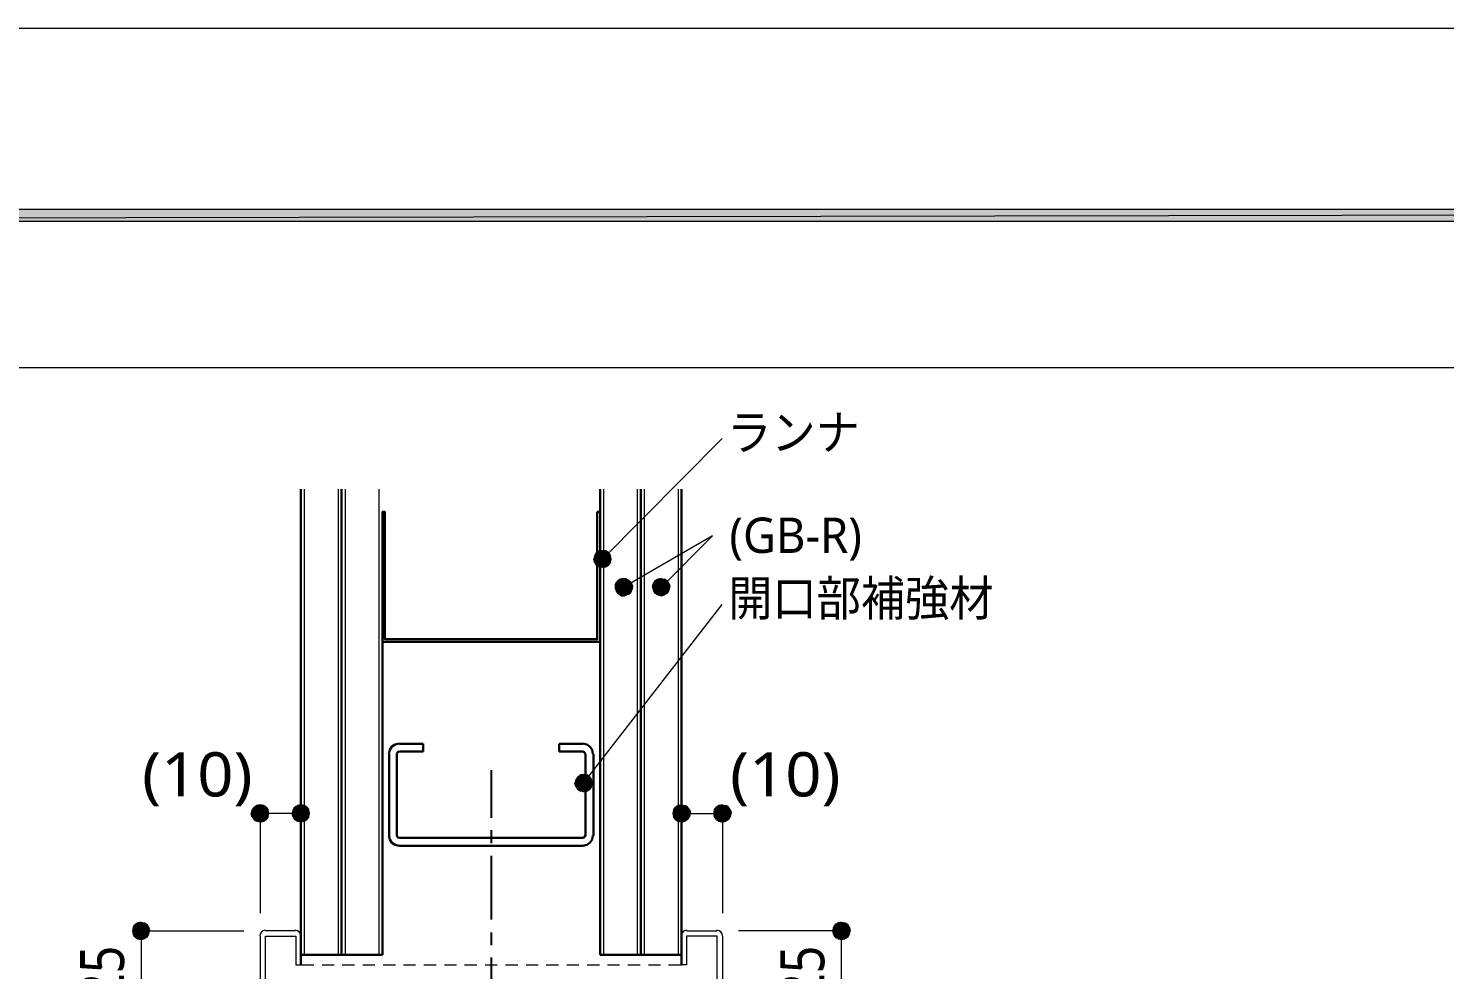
# Model space of a CAD drawing. Header units: millimetres. Extents: x 0 to 420, y 0 to 297.
# Drawn here: x 122.7 to 206, y 241.6 to 297 of the extents above; entities that cross this region are included whole.
import ezdxf
from ezdxf.enums import TextEntityAlignment as Align

# ---------------------------------------------------------------- set-up
doc = ezdxf.new("R2010")
doc.units = ezdxf.units.MM
doc.styles.add('kst32b', font='NotoSansJP-Variable.ttf')

msp = doc.modelspace()

# ---------------------------------------------------------------- hatches: boundary and pattern name
h = msp.add_hatch(color=7)
h.paths.add_polyline_path([(394.166, 285.623), (394.166, 286.321), (26.183, 285.623), (394.166, 285.623)])
h.paths.add_polyline_path([(394.166, 286.321), (26.183, 285.623), (26.183, 286.321), (394.166, 286.321)])
h = msp.add_hatch(color=7)
h.paths.add_polyline_path([(155.977, 265.938), (155.935, 265.747), (156.443, 265.747), (155.977, 265.938)])
h.paths.add_polyline_path([(155.935, 265.747), (156.443, 265.747), (155.977, 265.557), (155.935, 265.747)])
h.paths.add_polyline_path([(156.443, 265.747), (155.977, 265.557), (156.083, 265.388), (156.443, 265.747)])
h = msp.add_hatch(color=7)
h.paths.add_polyline_path([(156.443, 266.255), (156.252, 266.234), (156.443, 265.747), (156.443, 266.255)])
h.paths.add_polyline_path([(156.252, 266.234), (156.443, 265.747), (156.083, 266.107), (156.252, 266.234)])
h.paths.add_polyline_path([(156.443, 265.747), (156.083, 266.107), (155.977, 265.938), (156.443, 265.747)])
for points in [[(156.654, 266.234), (156.443, 266.255), (156.443, 265.747), (156.654, 266.234)], [(157.628, 264.604), (157.459, 264.541), (157.713, 264.096), (157.628, 264.604)], [(159.703, 264.562), (159.533, 264.456), (159.914, 264.096), (159.703, 264.562)], [(155.533, 253.047), (155.342, 253.069), (155.342, 252.561), (155.533, 253.047)], [(136.504, 251.248), (136.313, 251.291), (136.313, 250.783), (136.504, 251.248)], [(138.896, 251.248), (138.705, 251.291), (138.705, 250.783), (138.896, 251.248)], [(160.909, 250.317), (161.1, 250.275), (161.1, 250.783), (160.909, 250.317)], [(163.301, 250.317), (163.512, 250.275), (163.512, 250.783), (163.301, 250.317)], [(129.117, 243.396), (129.307, 243.353), (129.307, 243.882), (129.117, 243.396)], [(170.307, 243.396), (170.497, 243.353), (170.497, 243.882), (170.307, 243.396)]]:
    msp.add_hatch(color=7).paths.add_polyline_path(points)
h = msp.add_hatch(color=7)
h.paths.add_polyline_path([(156.972, 265.747), (156.93, 265.938), (156.443, 265.747), (156.972, 265.747)])
h.paths.add_polyline_path([(156.93, 265.938), (156.443, 265.747), (156.824, 266.107), (156.93, 265.938)])
h.paths.add_polyline_path([(156.443, 265.747), (156.824, 266.107), (156.654, 266.234), (156.443, 265.747)])
h = msp.add_hatch(color=7)
h.paths.add_polyline_path([(156.083, 265.388), (156.252, 265.282), (156.443, 265.747), (156.083, 265.388)])
h.paths.add_polyline_path([(156.252, 265.282), (156.443, 265.747), (156.443, 265.239), (156.252, 265.282)])
h.paths.add_polyline_path([(156.443, 265.747), (156.443, 265.239), (156.654, 265.282), (156.443, 265.747)])
h = msp.add_hatch(color=7)
h.paths.add_polyline_path([(156.654, 265.282), (156.824, 265.388), (156.443, 265.747), (156.654, 265.282)])
h.paths.add_polyline_path([(156.824, 265.388), (156.443, 265.747), (156.93, 265.557), (156.824, 265.388)])
h.paths.add_polyline_path([(156.443, 265.747), (156.93, 265.557), (156.972, 265.747), (156.443, 265.747)])
h = msp.add_hatch(color=7)
h.paths.add_polyline_path([(157.459, 264.541), (157.29, 264.414), (157.713, 264.096), (157.459, 264.541)])
h.paths.add_polyline_path([(157.29, 264.414), (157.713, 264.096), (157.205, 264.223), (157.29, 264.414)])
h.paths.add_polyline_path([(157.713, 264.096), (157.205, 264.223), (157.205, 264.033), (157.713, 264.096)])
h = msp.add_hatch(color=7)
h.paths.add_polyline_path([(158.157, 264.35), (158.009, 264.499), (157.713, 264.096), (158.157, 264.35)])
h.paths.add_polyline_path([(158.009, 264.499), (157.713, 264.096), (157.84, 264.583), (158.009, 264.499)])
h.paths.add_polyline_path([(157.713, 264.096), (157.84, 264.583), (157.628, 264.604), (157.713, 264.096)])
h = msp.add_hatch(color=7)
h.paths.add_polyline_path([(158.115, 263.779), (158.2, 263.97), (157.713, 264.096), (158.115, 263.779)])
h.paths.add_polyline_path([(158.2, 263.97), (157.713, 264.096), (158.221, 264.16), (158.2, 263.97)])
h.paths.add_polyline_path([(157.713, 264.096), (158.221, 264.16), (158.157, 264.35), (157.713, 264.096)])
h = msp.add_hatch(color=7)
h.paths.add_polyline_path([(159.533, 264.456), (159.427, 264.287), (159.914, 264.096), (159.533, 264.456)])
h.paths.add_polyline_path([(159.427, 264.287), (159.914, 264.096), (159.385, 264.096), (159.427, 264.287)])
h.paths.add_polyline_path([(159.914, 264.096), (159.385, 264.096), (159.427, 263.906), (159.914, 264.096)])
h = msp.add_hatch(color=7)
h.paths.add_polyline_path([(160.274, 264.456), (160.105, 264.562), (159.914, 264.096), (160.274, 264.456)])
h.paths.add_polyline_path([(160.105, 264.562), (159.914, 264.096), (159.914, 264.604), (160.105, 264.562)])
h.paths.add_polyline_path([(159.914, 264.096), (159.914, 264.604), (159.703, 264.562), (159.914, 264.096)])
h = msp.add_hatch(color=7)
h.paths.add_polyline_path([(160.38, 263.906), (160.422, 264.096), (159.914, 264.096), (160.38, 263.906)])
h.paths.add_polyline_path([(160.422, 264.096), (159.914, 264.096), (160.38, 264.287), (160.422, 264.096)])
h.paths.add_polyline_path([(159.914, 264.096), (160.38, 264.287), (160.274, 264.456), (159.914, 264.096)])
h = msp.add_hatch(color=7)
h.paths.add_polyline_path([(157.205, 264.033), (157.268, 263.842), (157.713, 264.096), (157.205, 264.033)])
h.paths.add_polyline_path([(157.268, 263.842), (157.713, 264.096), (157.395, 263.694), (157.268, 263.842)])
h.paths.add_polyline_path([(157.713, 264.096), (157.395, 263.694), (157.565, 263.588), (157.713, 264.096)])
h = msp.add_hatch(color=7)
h.paths.add_polyline_path([(157.565, 263.588), (157.776, 263.588), (157.713, 264.096), (157.565, 263.588)])
h.paths.add_polyline_path([(157.776, 263.588), (157.713, 264.096), (157.967, 263.652), (157.776, 263.588)])
h.paths.add_polyline_path([(157.713, 264.096), (157.967, 263.652), (158.115, 263.779), (157.713, 264.096)])
h = msp.add_hatch(color=7)
h.paths.add_polyline_path([(159.427, 263.906), (159.533, 263.737), (159.914, 264.096), (159.427, 263.906)])
h.paths.add_polyline_path([(159.533, 263.737), (159.914, 264.096), (159.703, 263.631), (159.533, 263.737)])
h.paths.add_polyline_path([(159.914, 264.096), (159.703, 263.631), (159.914, 263.588), (159.914, 264.096)])
h = msp.add_hatch(color=7)
h.paths.add_polyline_path([(159.914, 263.588), (160.105, 263.631), (159.914, 264.096), (159.914, 263.588)])
h.paths.add_polyline_path([(160.105, 263.631), (159.914, 264.096), (160.274, 263.737), (160.105, 263.631)])
h.paths.add_polyline_path([(159.914, 264.096), (160.274, 263.737), (160.38, 263.906), (159.914, 264.096)])
h = msp.add_hatch(color=7)
h.paths.add_polyline_path([(154.877, 252.751), (154.834, 252.561), (155.342, 252.561), (154.877, 252.751)])
h.paths.add_polyline_path([(154.834, 252.561), (155.342, 252.561), (154.877, 252.37), (154.834, 252.561)])
h.paths.add_polyline_path([(155.342, 252.561), (154.877, 252.37), (154.982, 252.201), (155.342, 252.561)])
h = msp.add_hatch(color=7)
h.paths.add_polyline_path([(155.342, 253.069), (155.152, 253.047), (155.342, 252.561), (155.342, 253.069)])
h.paths.add_polyline_path([(155.152, 253.047), (155.342, 252.561), (154.982, 252.921), (155.152, 253.047)])
h.paths.add_polyline_path([(155.342, 252.561), (154.982, 252.921), (154.877, 252.751), (155.342, 252.561)])
h = msp.add_hatch(color=7)
h.paths.add_polyline_path([(154.982, 252.201), (155.152, 252.095), (155.342, 252.561), (154.982, 252.201)])
h.paths.add_polyline_path([(155.152, 252.095), (155.342, 252.561), (155.342, 252.053), (155.152, 252.095)])
h.paths.add_polyline_path([(155.342, 252.561), (155.342, 252.053), (155.533, 252.095), (155.342, 252.561)])
h = msp.add_hatch(color=7)
h.paths.add_polyline_path([(155.85, 252.561), (155.808, 252.751), (155.342, 252.561), (155.85, 252.561)])
h.paths.add_polyline_path([(155.808, 252.751), (155.342, 252.561), (155.702, 252.921), (155.808, 252.751)])
h.paths.add_polyline_path([(155.342, 252.561), (155.702, 252.921), (155.533, 253.047), (155.342, 252.561)])
h = msp.add_hatch(color=7)
h.paths.add_polyline_path([(155.533, 252.095), (155.702, 252.201), (155.342, 252.561), (155.533, 252.095)])
h.paths.add_polyline_path([(155.702, 252.201), (155.342, 252.561), (155.808, 252.37), (155.702, 252.201)])
h.paths.add_polyline_path([(155.342, 252.561), (155.808, 252.37), (155.85, 252.561), (155.342, 252.561)])
h = msp.add_hatch(color=7)
h.paths.add_polyline_path([(135.827, 250.973), (135.784, 250.783), (136.313, 250.783), (135.827, 250.973)])
h.paths.add_polyline_path([(135.784, 250.783), (136.313, 250.783), (135.827, 250.592), (135.784, 250.783)])
h.paths.add_polyline_path([(136.313, 250.783), (135.827, 250.592), (135.954, 250.423), (136.313, 250.783)])
h = msp.add_hatch(color=7)
h.paths.add_polyline_path([(136.313, 251.291), (136.102, 251.248), (136.313, 250.783), (136.313, 251.291)])
h.paths.add_polyline_path([(136.102, 251.248), (136.313, 250.783), (135.954, 251.142), (136.102, 251.248)])
h.paths.add_polyline_path([(136.313, 250.783), (135.954, 251.142), (135.827, 250.973), (136.313, 250.783)])
h = msp.add_hatch(color=7)
h.paths.add_polyline_path([(135.954, 250.423), (136.102, 250.317), (136.313, 250.783), (135.954, 250.423)])
h.paths.add_polyline_path([(136.102, 250.317), (136.313, 250.783), (136.313, 250.275), (136.102, 250.317)])
h.paths.add_polyline_path([(136.313, 250.783), (136.313, 250.275), (136.504, 250.317), (136.313, 250.783)])
h = msp.add_hatch(color=7)
h.paths.add_polyline_path([(136.821, 250.783), (136.779, 250.973), (136.313, 250.783), (136.821, 250.783)])
h.paths.add_polyline_path([(136.779, 250.973), (136.313, 250.783), (136.673, 251.142), (136.779, 250.973)])
h.paths.add_polyline_path([(136.313, 250.783), (136.673, 251.142), (136.504, 251.248), (136.313, 250.783)])
h = msp.add_hatch(color=7)
h.paths.add_polyline_path([(136.504, 250.317), (136.673, 250.423), (136.313, 250.783), (136.504, 250.317)])
h.paths.add_polyline_path([(136.673, 250.423), (136.313, 250.783), (136.779, 250.592), (136.673, 250.423)])
h.paths.add_polyline_path([(136.313, 250.783), (136.779, 250.592), (136.821, 250.783), (136.313, 250.783)])
h = msp.add_hatch(color=7)
h.paths.add_polyline_path([(138.24, 250.973), (138.197, 250.783), (138.705, 250.783), (138.24, 250.973)])
h.paths.add_polyline_path([(138.197, 250.783), (138.705, 250.783), (138.24, 250.592), (138.197, 250.783)])
h.paths.add_polyline_path([(138.705, 250.783), (138.24, 250.592), (138.345, 250.423), (138.705, 250.783)])
h = msp.add_hatch(color=7)
h.paths.add_polyline_path([(138.705, 251.291), (138.515, 251.248), (138.705, 250.783), (138.705, 251.291)])
h.paths.add_polyline_path([(138.515, 251.248), (138.705, 250.783), (138.345, 251.142), (138.515, 251.248)])
h.paths.add_polyline_path([(138.705, 250.783), (138.345, 251.142), (138.24, 250.973), (138.705, 250.783)])
h = msp.add_hatch(color=7)
h.paths.add_polyline_path([(138.345, 250.423), (138.515, 250.317), (138.705, 250.783), (138.345, 250.423)])
h.paths.add_polyline_path([(138.515, 250.317), (138.705, 250.783), (138.705, 250.275), (138.515, 250.317)])
h.paths.add_polyline_path([(138.705, 250.783), (138.705, 250.275), (138.896, 250.317), (138.705, 250.783)])
h = msp.add_hatch(color=7)
h.paths.add_polyline_path([(139.213, 250.783), (139.171, 250.973), (138.705, 250.783), (139.213, 250.783)])
h.paths.add_polyline_path([(139.171, 250.973), (138.705, 250.783), (139.065, 251.142), (139.171, 250.973)])
h.paths.add_polyline_path([(138.705, 250.783), (139.065, 251.142), (138.896, 251.248), (138.705, 250.783)])
h = msp.add_hatch(color=7)
h.paths.add_polyline_path([(138.896, 250.317), (139.065, 250.423), (138.705, 250.783), (138.896, 250.317)])
h.paths.add_polyline_path([(139.065, 250.423), (138.705, 250.783), (139.171, 250.592), (139.065, 250.423)])
h.paths.add_polyline_path([(138.705, 250.783), (139.171, 250.592), (139.213, 250.783), (138.705, 250.783)])
h = msp.add_hatch(color=7)
h.paths.add_polyline_path([(160.909, 251.248), (160.74, 251.142), (161.1, 250.783), (160.909, 251.248)])
h.paths.add_polyline_path([(160.74, 251.142), (161.1, 250.783), (160.634, 250.973), (160.74, 251.142)])
h.paths.add_polyline_path([(161.1, 250.783), (160.634, 250.973), (160.592, 250.783), (161.1, 250.783)])
h = msp.add_hatch(color=7)
h.paths.add_polyline_path([(160.592, 250.783), (160.634, 250.592), (161.1, 250.783), (160.592, 250.783)])
h.paths.add_polyline_path([(160.634, 250.592), (161.1, 250.783), (160.74, 250.423), (160.634, 250.592)])
h.paths.add_polyline_path([(161.1, 250.783), (160.74, 250.423), (160.909, 250.317), (161.1, 250.783)])
h = msp.add_hatch(color=7)
h.paths.add_polyline_path([(161.459, 251.142), (161.311, 251.248), (161.1, 250.783), (161.459, 251.142)])
h.paths.add_polyline_path([(161.311, 251.248), (161.1, 250.783), (161.1, 251.291), (161.311, 251.248)])
h.paths.add_polyline_path([(161.1, 250.783), (161.1, 251.291), (160.909, 251.248), (161.1, 250.783)])
h = msp.add_hatch(color=7)
h.paths.add_polyline_path([(161.586, 250.592), (161.629, 250.783), (161.1, 250.783), (161.586, 250.592)])
h.paths.add_polyline_path([(161.629, 250.783), (161.1, 250.783), (161.586, 250.973), (161.629, 250.783)])
h.paths.add_polyline_path([(161.1, 250.783), (161.586, 250.973), (161.459, 251.142), (161.1, 250.783)])
h = msp.add_hatch(color=7)
h.paths.add_polyline_path([(161.1, 250.275), (161.311, 250.317), (161.1, 250.783), (161.1, 250.275)])
h.paths.add_polyline_path([(161.311, 250.317), (161.1, 250.783), (161.459, 250.423), (161.311, 250.317)])
h.paths.add_polyline_path([(161.1, 250.783), (161.459, 250.423), (161.586, 250.592), (161.1, 250.783)])
h = msp.add_hatch(color=7)
h.paths.add_polyline_path([(163.301, 251.248), (163.153, 251.142), (163.512, 250.783), (163.301, 251.248)])
h.paths.add_polyline_path([(163.153, 251.142), (163.512, 250.783), (163.026, 250.973), (163.153, 251.142)])
h.paths.add_polyline_path([(163.512, 250.783), (163.026, 250.973), (162.983, 250.783), (163.512, 250.783)])
h = msp.add_hatch(color=7)
h.paths.add_polyline_path([(162.983, 250.783), (163.026, 250.592), (163.512, 250.783), (162.983, 250.783)])
h.paths.add_polyline_path([(163.026, 250.592), (163.512, 250.783), (163.153, 250.423), (163.026, 250.592)])
h.paths.add_polyline_path([(163.512, 250.783), (163.153, 250.423), (163.301, 250.317), (163.512, 250.783)])
h = msp.add_hatch(color=7)
h.paths.add_polyline_path([(163.872, 251.142), (163.703, 251.248), (163.512, 250.783), (163.872, 251.142)])
h.paths.add_polyline_path([(163.703, 251.248), (163.512, 250.783), (163.512, 251.291), (163.703, 251.248)])
h.paths.add_polyline_path([(163.512, 250.783), (163.512, 251.291), (163.301, 251.248), (163.512, 250.783)])
h = msp.add_hatch(color=7)
h.paths.add_polyline_path([(163.978, 250.592), (164.021, 250.783), (163.512, 250.783), (163.978, 250.592)])
h.paths.add_polyline_path([(164.021, 250.783), (163.512, 250.783), (163.978, 250.973), (164.021, 250.783)])
h.paths.add_polyline_path([(163.512, 250.783), (163.978, 250.973), (163.872, 251.142), (163.512, 250.783)])
h = msp.add_hatch(color=7)
h.paths.add_polyline_path([(163.512, 250.275), (163.703, 250.317), (163.512, 250.783), (163.512, 250.275)])
h.paths.add_polyline_path([(163.703, 250.317), (163.512, 250.783), (163.872, 250.423), (163.703, 250.317)])
h.paths.add_polyline_path([(163.512, 250.783), (163.872, 250.423), (163.978, 250.592), (163.512, 250.783)])
h = msp.add_hatch(color=7)
h.paths.add_polyline_path([(129.117, 244.348), (128.947, 244.242), (129.307, 243.882), (129.117, 244.348)])
h.paths.add_polyline_path([(128.947, 244.242), (129.307, 243.882), (128.842, 244.073), (128.947, 244.242)])
h.paths.add_polyline_path([(129.307, 243.882), (128.842, 244.073), (128.799, 243.882), (129.307, 243.882)])
h = msp.add_hatch(color=7)
h.paths.add_polyline_path([(129.667, 244.242), (129.498, 244.348), (129.307, 243.882), (129.667, 244.242)])
h.paths.add_polyline_path([(129.498, 244.348), (129.307, 243.882), (129.307, 244.39), (129.498, 244.348)])
h.paths.add_polyline_path([(129.307, 243.882), (129.307, 244.39), (129.117, 244.348), (129.307, 243.882)])
h = msp.add_hatch(color=7)
h.paths.add_polyline_path([(129.773, 243.671), (129.815, 243.882), (129.307, 243.882), (129.773, 243.671)])
h.paths.add_polyline_path([(129.815, 243.882), (129.307, 243.882), (129.773, 244.073), (129.815, 243.882)])
h.paths.add_polyline_path([(129.307, 243.882), (129.773, 244.073), (129.667, 244.242), (129.307, 243.882)])
h = msp.add_hatch(color=7)
h.paths.add_polyline_path([(170.307, 244.348), (170.138, 244.242), (170.497, 243.882), (170.307, 244.348)])
h.paths.add_polyline_path([(170.138, 244.242), (170.497, 243.882), (170.032, 244.073), (170.138, 244.242)])
h.paths.add_polyline_path([(170.497, 243.882), (170.032, 244.073), (169.989, 243.882), (170.497, 243.882)])
h = msp.add_hatch(color=7)
h.paths.add_polyline_path([(170.879, 244.242), (170.709, 244.348), (170.497, 243.882), (170.879, 244.242)])
h.paths.add_polyline_path([(170.709, 244.348), (170.497, 243.882), (170.497, 244.39), (170.709, 244.348)])
h.paths.add_polyline_path([(170.497, 243.882), (170.497, 244.39), (170.307, 244.348), (170.497, 243.882)])
h = msp.add_hatch(color=7)
h.paths.add_polyline_path([(170.984, 243.671), (171.027, 243.882), (170.497, 243.882), (170.984, 243.671)])
h.paths.add_polyline_path([(171.027, 243.882), (170.497, 243.882), (170.984, 244.073), (171.027, 243.882)])
h.paths.add_polyline_path([(170.497, 243.882), (170.984, 244.073), (170.879, 244.242), (170.497, 243.882)])
h = msp.add_hatch(color=7)
h.paths.add_polyline_path([(128.799, 243.882), (128.842, 243.671), (129.307, 243.882), (128.799, 243.882)])
h.paths.add_polyline_path([(128.842, 243.671), (129.307, 243.882), (128.947, 243.501), (128.842, 243.671)])
h.paths.add_polyline_path([(129.307, 243.882), (128.947, 243.501), (129.117, 243.396), (129.307, 243.882)])
h = msp.add_hatch(color=7)
h.paths.add_polyline_path([(129.307, 243.353), (129.498, 243.396), (129.307, 243.882), (129.307, 243.353)])
h.paths.add_polyline_path([(129.498, 243.396), (129.307, 243.882), (129.667, 243.501), (129.498, 243.396)])
h.paths.add_polyline_path([(129.307, 243.882), (129.667, 243.501), (129.773, 243.671), (129.307, 243.882)])
h = msp.add_hatch(color=7)
h.paths.add_polyline_path([(169.989, 243.882), (170.032, 243.671), (170.497, 243.882), (169.989, 243.882)])
h.paths.add_polyline_path([(170.032, 243.671), (170.497, 243.882), (170.138, 243.501), (170.032, 243.671)])
h.paths.add_polyline_path([(170.497, 243.882), (170.138, 243.501), (170.307, 243.396), (170.497, 243.882)])
h = msp.add_hatch(color=7)
h.paths.add_polyline_path([(170.497, 243.353), (170.709, 243.396), (170.497, 243.882), (170.497, 243.353)])
h.paths.add_polyline_path([(170.709, 243.396), (170.497, 243.882), (170.879, 243.501), (170.709, 243.396)])
h.paths.add_polyline_path([(170.497, 243.882), (170.879, 243.501), (170.984, 243.671), (170.497, 243.882)])

# ---------------------------------------------------------------- linework, layer by layer
at = {"lineweight": 13}
msp.add_lwpolyline([(0.191, 0), (0.191, 296.968), (420.158, 296.968), (420.158, 0)], close=True, dxfattribs=at)
at = {"lineweight": 0}
for points in [[(394.166, 285.623), (394.166, 286.321), (26.183, 285.623)], [(394.166, 286.321), (26.183, 285.623), (26.183, 286.321)], [(155.977, 265.938), (155.935, 265.747), (156.443, 265.747)], [(156.443, 265.747), (156.083, 266.107), (155.977, 265.938)], [(156.252, 266.234), (156.443, 265.747), (156.083, 266.107)], [(156.443, 266.255), (156.252, 266.234), (156.443, 265.747)], [(156.654, 266.234), (156.443, 266.255), (156.443, 265.747)], [(156.443, 265.747), (156.824, 266.107), (156.654, 266.234)], [(156.93, 265.938), (156.443, 265.747), (156.824, 266.107)], [(156.972, 265.747), (156.93, 265.938), (156.443, 265.747)], [(155.935, 265.747), (156.443, 265.747), (155.977, 265.557)], [(156.443, 265.747), (155.977, 265.557), (156.083, 265.388)], [(156.083, 265.388), (156.252, 265.282), (156.443, 265.747)], [(156.252, 265.282), (156.443, 265.747), (156.443, 265.239)], [(156.443, 265.747), (156.443, 265.239), (156.654, 265.282)], [(156.654, 265.282), (156.824, 265.388), (156.443, 265.747)], [(156.824, 265.388), (156.443, 265.747), (156.93, 265.557)], [(156.443, 265.747), (156.93, 265.557), (156.972, 265.747)], [(157.29, 264.414), (157.713, 264.096), (157.205, 264.223)], [(157.713, 264.096), (157.205, 264.223), (157.205, 264.033)], [(157.459, 264.541), (157.29, 264.414), (157.713, 264.096)], [(157.628, 264.604), (157.459, 264.541), (157.713, 264.096)], [(157.713, 264.096), (157.84, 264.583), (157.628, 264.604)], [(158.009, 264.499), (157.713, 264.096), (157.84, 264.583)], [(158.157, 264.35), (158.009, 264.499), (157.713, 264.096)], [(157.713, 264.096), (158.221, 264.16), (158.157, 264.35)], [(158.2, 263.97), (157.713, 264.096), (158.221, 264.16)], [(159.427, 264.287), (159.914, 264.096), (159.385, 264.096)], [(159.533, 264.456), (159.427, 264.287), (159.914, 264.096)], [(159.703, 264.562), (159.533, 264.456), (159.914, 264.096)], [(159.914, 264.096), (159.914, 264.604), (159.703, 264.562)], [(160.105, 264.562), (159.914, 264.096), (159.914, 264.604)], [(160.274, 264.456), (160.105, 264.562), (159.914, 264.096)], [(159.914, 264.096), (160.38, 264.287), (160.274, 264.456)], [(160.422, 264.096), (159.914, 264.096), (160.38, 264.287)], [(157.205, 264.033), (157.268, 263.842), (157.713, 264.096)], [(157.268, 263.842), (157.713, 264.096), (157.395, 263.694)], [(157.713, 264.096), (157.395, 263.694), (157.565, 263.588)], [(157.565, 263.588), (157.776, 263.588), (157.713, 264.096)], [(157.776, 263.588), (157.713, 264.096), (157.967, 263.652)], [(157.713, 264.096), (157.967, 263.652), (158.115, 263.779)], [(158.115, 263.779), (158.2, 263.97), (157.713, 264.096)], [(159.914, 264.096), (159.385, 264.096), (159.427, 263.906)], [(159.427, 263.906), (159.533, 263.737), (159.914, 264.096)], [(159.533, 263.737), (159.914, 264.096), (159.703, 263.631)], [(159.914, 264.096), (159.703, 263.631), (159.914, 263.588)], [(159.914, 263.588), (160.105, 263.631), (159.914, 264.096)], [(160.105, 263.631), (159.914, 264.096), (160.274, 263.737)], [(159.914, 264.096), (160.274, 263.737), (160.38, 263.906)], [(160.38, 263.906), (160.422, 264.096), (159.914, 264.096)], [(154.877, 252.751), (154.834, 252.561), (155.342, 252.561)], [(154.834, 252.561), (155.342, 252.561), (154.877, 252.37)], [(155.342, 252.561), (154.982, 252.921), (154.877, 252.751)], [(155.342, 252.561), (154.877, 252.37), (154.982, 252.201)], [(155.152, 253.047), (155.342, 252.561), (154.982, 252.921)], [(154.982, 252.201), (155.152, 252.095), (155.342, 252.561)], [(155.342, 253.069), (155.152, 253.047), (155.342, 252.561)], [(155.152, 252.095), (155.342, 252.561), (155.342, 252.053)], [(155.533, 253.047), (155.342, 253.069), (155.342, 252.561)], [(155.342, 252.561), (155.702, 252.921), (155.533, 253.047)], [(155.808, 252.751), (155.342, 252.561), (155.702, 252.921)], [(155.85, 252.561), (155.808, 252.751), (155.342, 252.561)], [(155.342, 252.561), (155.342, 252.053), (155.533, 252.095)], [(155.533, 252.095), (155.702, 252.201), (155.342, 252.561)], [(155.702, 252.201), (155.342, 252.561), (155.808, 252.37)], [(155.342, 252.561), (155.808, 252.37), (155.85, 252.561)], [(135.827, 250.973), (135.784, 250.783), (136.313, 250.783)], [(135.784, 250.783), (136.313, 250.783), (135.827, 250.592)], [(136.313, 250.783), (135.954, 251.142), (135.827, 250.973)], [(136.313, 250.783), (135.827, 250.592), (135.954, 250.423)], [(136.102, 251.248), (136.313, 250.783), (135.954, 251.142)], [(135.954, 250.423), (136.102, 250.317), (136.313, 250.783)], [(136.313, 251.291), (136.102, 251.248), (136.313, 250.783)], [(136.102, 250.317), (136.313, 250.783), (136.313, 250.275)], [(136.504, 251.248), (136.313, 251.291), (136.313, 250.783)], [(136.313, 250.783), (136.673, 251.142), (136.504, 251.248)], [(136.779, 250.973), (136.313, 250.783), (136.673, 251.142)], [(136.821, 250.783), (136.779, 250.973), (136.313, 250.783)], [(136.313, 250.783), (136.313, 250.275), (136.504, 250.317)], [(136.504, 250.317), (136.673, 250.423), (136.313, 250.783)], [(136.673, 250.423), (136.313, 250.783), (136.779, 250.592)], [(136.313, 250.783), (136.779, 250.592), (136.821, 250.783)], [(138.24, 250.973), (138.197, 250.783), (138.705, 250.783)], [(138.197, 250.783), (138.705, 250.783), (138.24, 250.592)], [(138.705, 250.783), (138.345, 251.142), (138.24, 250.973)], [(138.705, 250.783), (138.24, 250.592), (138.345, 250.423)], [(138.515, 251.248), (138.705, 250.783), (138.345, 251.142)], [(138.345, 250.423), (138.515, 250.317), (138.705, 250.783)], [(138.705, 251.291), (138.515, 251.248), (138.705, 250.783)], [(138.515, 250.317), (138.705, 250.783), (138.705, 250.275)], [(138.896, 251.248), (138.705, 251.291), (138.705, 250.783)], [(138.705, 250.783), (139.065, 251.142), (138.896, 251.248)], [(139.171, 250.973), (138.705, 250.783), (139.065, 251.142)], [(139.213, 250.783), (139.171, 250.973), (138.705, 250.783)], [(138.705, 250.783), (138.705, 250.275), (138.896, 250.317)], [(138.896, 250.317), (139.065, 250.423), (138.705, 250.783)], [(139.065, 250.423), (138.705, 250.783), (139.171, 250.592)], [(138.705, 250.783), (139.171, 250.592), (139.213, 250.783)], [(161.1, 250.783), (160.634, 250.973), (160.592, 250.783)], [(160.592, 250.783), (160.634, 250.592), (161.1, 250.783)], [(160.74, 251.142), (161.1, 250.783), (160.634, 250.973)], [(160.634, 250.592), (161.1, 250.783), (160.74, 250.423)], [(160.909, 251.248), (160.74, 251.142), (161.1, 250.783)], [(161.1, 250.783), (160.74, 250.423), (160.909, 250.317)], [(161.1, 250.783), (161.1, 251.291), (160.909, 251.248)], [(160.909, 250.317), (161.1, 250.275), (161.1, 250.783)], [(161.311, 251.248), (161.1, 250.783), (161.1, 251.291)], [(161.459, 251.142), (161.311, 251.248), (161.1, 250.783)], [(161.1, 250.783), (161.586, 250.973), (161.459, 251.142)], [(161.629, 250.783), (161.1, 250.783), (161.586, 250.973)], [(161.1, 250.275), (161.311, 250.317), (161.1, 250.783)], [(161.311, 250.317), (161.1, 250.783), (161.459, 250.423)], [(161.1, 250.783), (161.459, 250.423), (161.586, 250.592)], [(161.586, 250.592), (161.629, 250.783), (161.1, 250.783)], [(163.512, 250.783), (163.026, 250.973), (162.983, 250.783)], [(162.983, 250.783), (163.026, 250.592), (163.512, 250.783)], [(163.153, 251.142), (163.512, 250.783), (163.026, 250.973)], [(163.026, 250.592), (163.512, 250.783), (163.153, 250.423)], [(163.301, 251.248), (163.153, 251.142), (163.512, 250.783)], [(163.512, 250.783), (163.153, 250.423), (163.301, 250.317)], [(163.512, 250.783), (163.512, 251.291), (163.301, 251.248)], [(163.301, 250.317), (163.512, 250.275), (163.512, 250.783)], [(163.703, 251.248), (163.512, 250.783), (163.512, 251.291)], [(163.872, 251.142), (163.703, 251.248), (163.512, 250.783)], [(163.512, 250.783), (163.978, 250.973), (163.872, 251.142)], [(164.021, 250.783), (163.512, 250.783), (163.978, 250.973)], [(163.512, 250.275), (163.703, 250.317), (163.512, 250.783)], [(163.703, 250.317), (163.512, 250.783), (163.872, 250.423)], [(163.512, 250.783), (163.872, 250.423), (163.978, 250.592)], [(163.978, 250.592), (164.021, 250.783), (163.512, 250.783)], [(128.947, 244.242), (129.307, 243.882), (128.842, 244.073)], [(129.117, 244.348), (128.947, 244.242), (129.307, 243.882)], [(129.307, 243.882), (129.307, 244.39), (129.117, 244.348)], [(129.498, 244.348), (129.307, 243.882), (129.307, 244.39)], [(129.667, 244.242), (129.498, 244.348), (129.307, 243.882)], [(129.307, 243.882), (129.773, 244.073), (129.667, 244.242)], [(170.138, 244.242), (170.497, 243.882), (170.032, 244.073)], [(170.307, 244.348), (170.138, 244.242), (170.497, 243.882)], [(170.497, 243.882), (170.497, 244.39), (170.307, 244.348)], [(170.709, 244.348), (170.497, 243.882), (170.497, 244.39)], [(170.879, 244.242), (170.709, 244.348), (170.497, 243.882)], [(170.497, 243.882), (170.984, 244.073), (170.879, 244.242)], [(129.307, 243.882), (128.842, 244.073), (128.799, 243.882)], [(128.799, 243.882), (128.842, 243.671), (129.307, 243.882)], [(128.842, 243.671), (129.307, 243.882), (128.947, 243.501)], [(129.307, 243.882), (128.947, 243.501), (129.117, 243.396)], [(129.117, 243.396), (129.307, 243.353), (129.307, 243.882)], [(129.815, 243.882), (129.307, 243.882), (129.773, 244.073)], [(129.307, 243.353), (129.498, 243.396), (129.307, 243.882)], [(129.498, 243.396), (129.307, 243.882), (129.667, 243.501)], [(129.307, 243.882), (129.667, 243.501), (129.773, 243.671)], [(129.773, 243.671), (129.815, 243.882), (129.307, 243.882)], [(170.497, 243.882), (170.032, 244.073), (169.989, 243.882)], [(169.989, 243.882), (170.032, 243.671), (170.497, 243.882)], [(170.032, 243.671), (170.497, 243.882), (170.138, 243.501)], [(170.497, 243.882), (170.138, 243.501), (170.307, 243.396)], [(170.307, 243.396), (170.497, 243.353), (170.497, 243.882)], [(171.027, 243.882), (170.497, 243.882), (170.984, 244.073)], [(170.497, 243.353), (170.709, 243.396), (170.497, 243.882)], [(170.709, 243.396), (170.497, 243.882), (170.879, 243.501)], [(170.497, 243.882), (170.879, 243.501), (170.984, 243.671)], [(170.984, 243.671), (171.027, 243.882), (170.497, 243.882)]]:
    msp.add_lwpolyline(points, close=True, dxfattribs=at)
at = {"lineweight": 13}
for points in [[(394.166, 276.987), (26.183, 276.987)], [(156.443, 265.747), (163.491, 272.838)], [(138.896, 269.854), (138.896, 242.464)], [(140.907, 269.854), (140.907, 242.464)], [(141.309, 269.854), (141.309, 242.464)], [(143.298, 269.854), (143.298, 242.464)], [(156.506, 269.854), (156.506, 242.464)], [(158.496, 269.854), (158.496, 242.464)], [(158.898, 269.854), (158.898, 242.464)], [(160.909, 269.854), (160.909, 242.464)], [(159.914, 264.096), (162.92, 267.102), (157.713, 264.096)], [(155.342, 252.561), (163.491, 263.08)], [(138.705, 250.783), (136.313, 250.783), (136.313, 244.92)], [(161.1, 250.783), (163.512, 250.783)], [(163.512, 250.783), (163.512, 244.92)], [(129.307, 243.882), (135.361, 243.882)], [(129.307, 243.882), (129.307, 238.866), (129.307, 235.881)], [(136.62, 243.904), (136.493, 243.878), (136.388, 243.807), (136.318, 243.703), (136.292, 243.575)], [(136.313, 243.565), (136.313, 239.204)], [(138.388, 243.882), (136.631, 243.882)], [(136.631, 243.565), (138.409, 243.565)], [(136.631, 239.204), (136.631, 243.565)], [(138.705, 243.575), (138.679, 243.703), (138.609, 243.807), (138.505, 243.878), (138.377, 243.904)], [(138.409, 243.565), (138.409, 241.871)], [(161.406, 243.904), (161.279, 243.878), (161.174, 243.807), (161.104, 243.703), (161.078, 243.575)], [(163.195, 243.565), (161.396, 243.565)], [(161.396, 243.565), (161.396, 241.871)], [(161.417, 243.882), (163.195, 243.882)], [(163.512, 243.575), (163.487, 243.703), (163.416, 243.807), (163.312, 243.878), (163.184, 243.904)], [(163.195, 239.204), (163.195, 243.565)], [(163.512, 243.565), (163.512, 239.204)], [(170.497, 243.882), (164.444, 243.882)], [(170.497, 243.882), (170.497, 238.866), (170.497, 238.273)], [(138.409, 241.871), (138.705, 241.871)], [(138.705, 241.871), (139.467, 241.871)], [(139.954, 241.871), (140.674, 241.871)], [(141.139, 241.871), (141.859, 241.871)], [(142.346, 241.871), (143.066, 241.871)], [(143.552, 241.871), (144.272, 241.871)], [(144.738, 241.871), (145.457, 241.871)], [(145.944, 241.871), (146.664, 241.871)], [(147.151, 241.871), (147.87, 241.871)], [(148.336, 241.871), (149.056, 241.871)], [(149.543, 241.871), (150.262, 241.871)], [(150.749, 241.871), (151.469, 241.871)], [(151.955, 241.871), (152.675, 241.871)], [(153.141, 241.871), (153.861, 241.871)], [(154.347, 241.871), (155.067, 241.871)], [(155.554, 241.871), (156.274, 241.871)], [(156.739, 241.871), (157.459, 241.871)], [(157.946, 241.871), (158.665, 241.871)], [(159.152, 241.871), (159.872, 241.871)], [(160.337, 241.871), (161.1, 241.871)], [(161.396, 241.871), (161.1, 241.871)]]:
    msp.add_lwpolyline(points, dxfattribs=at)
at = {"lineweight": 30}
for points in [[(138.705, 241.871), (138.705, 269.854)], [(141.097, 269.854), (141.097, 242.464)], [(156.316, 269.854), (156.316, 242.464)], [(158.708, 269.854), (158.708, 242.464)], [(161.1, 269.854), (161.1, 241.871)], [(143.51, 265.853), (143.51, 242.464)], [(144.494, 254.889), (144.259, 254.842), (144.068, 254.712), (143.938, 254.521), (143.891, 254.286)], [(143.912, 249.47), (143.912, 254.275)], [(144.494, 254.423), (144.441, 254.413), (144.397, 254.383), (144.367, 254.339), (144.357, 254.286)], [(144.357, 249.47), (144.357, 254.275)], [(144.505, 254.868), (145.902, 254.868)], [(144.505, 254.423), (145.902, 254.423)], [(145.902, 254.423), (145.902, 254.868)], [(153.903, 254.423), (153.903, 254.868)], [(153.903, 254.868), (155.3, 254.868)], [(153.903, 254.423), (155.3, 254.423)], [(155.892, 254.286), (155.845, 254.521), (155.716, 254.712), (155.524, 254.842), (155.289, 254.889)], [(155.427, 254.286), (155.416, 254.339), (155.387, 254.383), (155.343, 254.413), (155.289, 254.423)], [(155.448, 249.47), (155.448, 254.275)], [(155.914, 249.47), (155.914, 254.275)], [(143.891, 249.481), (143.938, 249.246), (144.068, 249.054), (144.259, 248.925), (144.494, 248.878)], [(144.357, 249.481), (144.367, 249.427), (144.397, 249.384), (144.441, 249.354), (144.494, 249.343)], [(144.505, 249.343), (155.3, 249.343)], [(155.289, 249.343), (155.343, 249.354), (155.387, 249.384), (155.416, 249.427), (155.427, 249.481)], [(155.289, 248.878), (155.524, 248.925), (155.716, 249.054), (155.845, 249.246), (155.892, 249.481)], [(144.505, 248.878), (155.3, 248.878)], [(143.51, 242.464), (138.705, 242.464)], [(156.316, 242.464), (161.1, 242.464)]]:
    msp.add_lwpolyline(points, dxfattribs=at)
msp.add_lwpolyline([(156.146, 268.52), (156.146, 261.027), (143.658, 261.027), (143.658, 268.52), (143.51, 268.52), (143.51, 260.879), (156.316, 260.879), (156.316, 268.52)], close=True, dxfattribs=at)
at = {"lineweight": 25}
for points in [[(149.902, 253.323), (149.902, 250.529)], [(149.902, 249.788), (149.902, 249.026)], [(149.902, 248.285), (149.902, 244.538)], [(149.902, 243.776), (149.902, 243.036)], [(149.902, 242.295), (149.902, 239.501)]]:
    msp.add_lwpolyline(points, dxfattribs=at)

# ---------------------------------------------------------------- texts
at = {"style": 'kst32b'}
for s, height, p, p2 in [('ランナ', 2.0791, (163.788, 272.161), (171.584, 272.161)), ('(GB-R)', 2.0791, (163.915, 266.107), (171.711, 266.107)), ('開口部補強材', 2.0791, (163.851, 262.403), (179.445, 262.403)), ('(10)', 2.5989, (129.371, 251.778), (135.868, 251.778)), ('(10)', 2.5989, (163.957, 251.778), (170.454, 251.778)), ('25', 2.5989, (128.312, 239.755), (128.312, 243.003)), ('25', 2.5989, (169.503, 239.755), (169.503, 243.003))]:
    msp.add_text(s, height=height, dxfattribs=at).set_placement(p, p2, align=Align.FIT)

doc.saveas('drawing.dxf')
